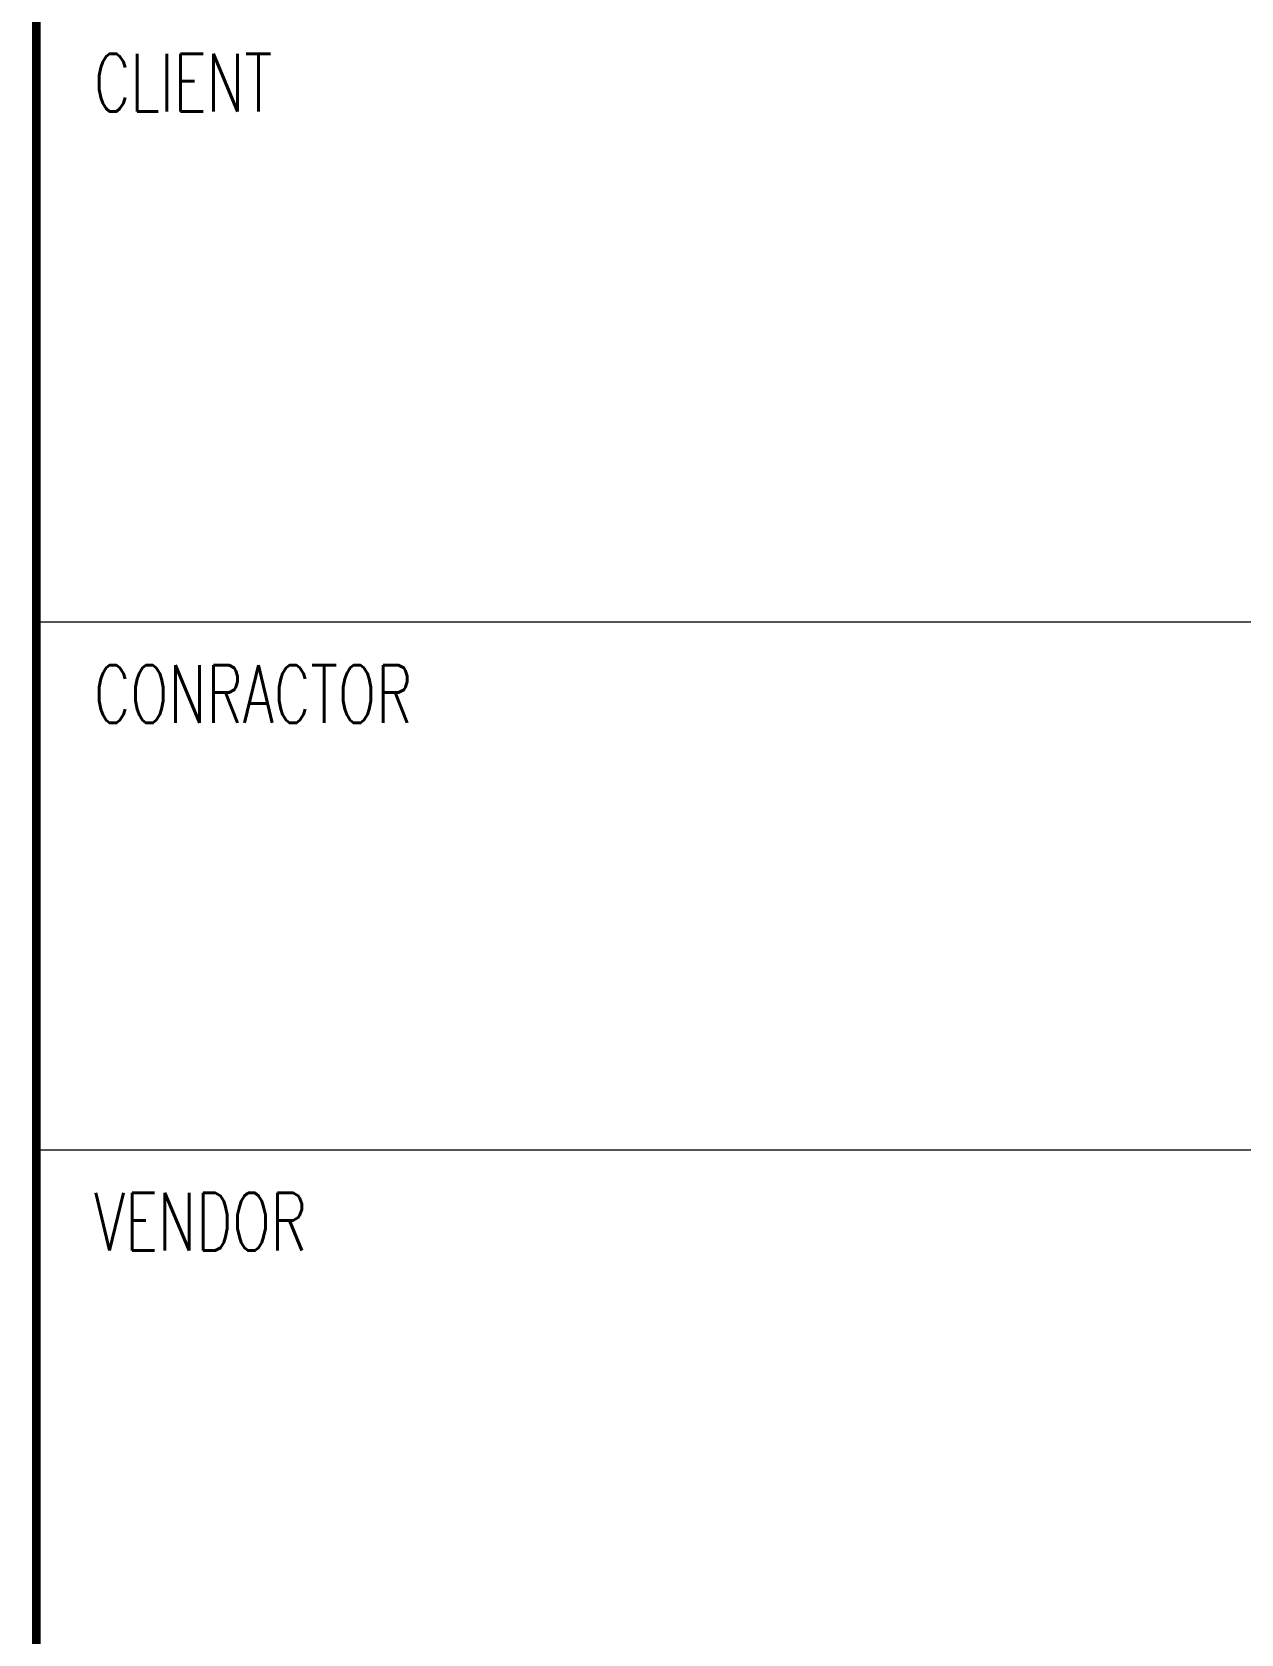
# Model space of a CAD drawing. Header units: millimetres. Extents: x 0 to 134087, y -49114 to 20834.
# Drawn here: x 86549 to 87302, y -47467 to -46469 of the extents above; entities that cross this region are included whole.
import ezdxf

# ---------------------------------------------------------------- set-up
doc = ezdxf.new("R2010")
doc.units = ezdxf.units.MM
doc.header["$LTSCALE"] = 35
doc.layers.add('border', color=130, linetype='Continuous')
doc.layers.add('TITLE', color=7, linetype='Continuous')
doc.styles.add('ROMANS', font='ROMANS.shx', dxfattribs={"width": 0.8})

# ---------------------------------------------------------------- blocks, each defined once
blk = doc.blocks.new('TITLE')
at = {"color": 7, "lineweight": 0}
blk.add_line((699.671, 17.683), (699.671, 83.813), dxfattribs=at)
at = {"layer": 'border', "color": 7, "linetype": 'Continuous', "lineweight": 0}
for p, q in [((699.671, 81.726), (823.671, 81.726)), ((699.671, 68.573), (823.671, 68.573))]:
    blk.add_line(p, q, dxfattribs=at)
at = {"layer": 'TITLE', "color": 7, "lineweight": 0, "const_width": 0.216}
blk.add_lwpolyline([(699.671, 17.683), (699.671, 122.966)], dxfattribs=at)
at = {"color": 7, "lineweight": 0, "style": 'ROMANS', "width": 0.7}
for s, p in [('CLIENT', (701.108, 94.45)), ('CONRACTOR', (701.108, 79.21)), ('VENDOR', (701.108, 66.057))]:
    blk.add_text(s, height=1.4376, dxfattribs=at).set_placement(p)

msp = doc.modelspace()

# ---------------------------------------------------------------- block references
at = {"linetype": 'ByBlock', "xscale": 24.99999999749996, "yscale": 24.99999999749996, "zscale": 24.99999999749996}
msp.add_blockref('TITLE', (69059.5942, -48879.4503), dxfattribs=at)

doc.saveas('drawing.dxf')
